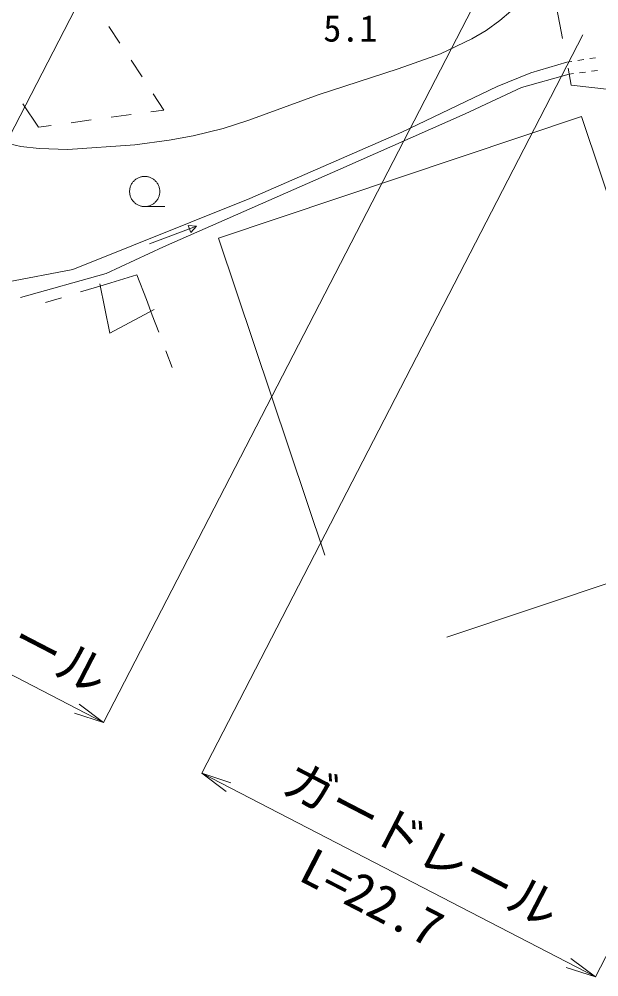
# Model space of a CAD drawing. Units: millimetres, scale not verified. Extents: x 40000 to 680000, y 20000 to 380000.
# Drawn here: x 106759 to 135584, y 248735 to 296305 of the extents above; entities that cross this region are included whole.
import ezdxf
from ezdxf.enums import TextEntityAlignment as Align

# ---------------------------------------------------------------- set-up
doc = ezdxf.new("R2010")
doc.units = ezdxf.units.MM
doc.header["$LTSCALE"] = 1000
doc.linetypes.add('CHAIN', pattern=[18.5, 12, -1.5, 3.5, -1.5])
for name, color, linetype, lineweight in [('M-BGD', 7, 'Continuous', 13), ('M-BMK', 2, 'CHAIN', 13), ('M-STR-HTXT', 7, 'Continuous', 13)]:
    doc.layers.add(name, color=color, linetype=linetype, lineweight=lineweight)
doc.styles.add('ＭＳ ゴシック', font='')
doc.styles.get('ＭＳ ゴシック').set_extended_font_data('MS Gothic')

msp = doc.modelspace()

# ---------------------------------------------------------------- linework, layer by layer
at = {"layer": 'M-BGD'}
for p, q in [((130665, 296233), (131203, 296696)), ((133494, 296819), (133772, 295345)), ((111225, 295941), (111774, 295105)), ((129974, 295744), (130665, 296233)), ((129275, 295326), (129974, 295744)), ((127718, 294589), (129275, 295326)), ((125613, 293831), (127718, 294589)), ((112324, 294270), (112874, 293435)), ((132206, 293643), (133995, 294166)), ((133995, 294166), (134240, 294204)), ((134536, 294251), (134832, 294297)), ((135129, 294343), (135425, 294390)), ((121635, 292540), (125613, 293831)), ((130530, 292962), (132206, 293643)), ((134107, 293572), (131732, 292906)), ((134050, 293871), (134209, 293029)), ((134107, 293572), (134322, 293601)), ((134619, 293641), (134917, 293680)), ((135214, 293720), (135512, 293760)), ((113424, 292599), (113956, 291790)), ((125795, 290688), (130530, 292962)), ((131732, 292906), (128930, 291596)), ((134209, 293029), (136115, 292804)), ((107717, 290939), (106938, 292100)), ((118182, 291282), (121635, 292540)), ((113956, 291790), (113314, 291703)), ((110341, 291297), (109350, 291162)), ((112323, 291567), (111332, 291432)), ((134718, 291467), (116680, 285430)), ((116909, 290872), (118182, 291282)), ((128930, 291596), (122750, 288877)), ((141829, 270222), (134718, 291467)), ((108359, 291027), (107717, 290939)), ((115412, 290506), (116909, 290872)), ((118229, 287400), (125795, 290688)), ((105519, 290294), (106837, 289984)), ((112517, 290059), (114217, 290287)), ((114217, 290287), (115412, 290506)), ((106837, 289984), (107761, 289872)), ((107761, 289872), (109182, 289835)), ((109182, 289835), (112517, 290059)), ((122750, 288877), (113931, 284990)), ((112471, 288275), (112444, 288247)), ((112499, 288302), (112471, 288275)), ((112529, 288328), (112499, 288302)), ((112560, 288352), (112529, 288328)), ((112593, 288374), (112560, 288352)), ((112626, 288394), (112593, 288374)), ((112661, 288413), (112626, 288394)), ((112696, 288430), (112661, 288413)), ((112732, 288445), (112696, 288430)), ((112769, 288458), (112732, 288445)), ((112807, 288469), (112769, 288458)), ((112845, 288478), (112807, 288469)), ((112884, 288486), (112845, 288478)), ((112923, 288491), (112884, 288486)), ((112962, 288494), (112923, 288491)), ((113001, 288495), (112962, 288494)), ((113040, 288494), (113001, 288495)), ((113079, 288491), (113040, 288494)), ((113118, 288486), (113079, 288491)), ((113157, 288478), (113118, 288486)), ((113195, 288469), (113157, 288478)), ((113233, 288458), (113195, 288469)), ((113270, 288445), (113233, 288458)), ((113306, 288430), (113270, 288445)), ((113342, 288413), (113306, 288430)), ((113376, 288394), (113342, 288413)), ((113410, 288374), (113376, 288394)), ((113442, 288352), (113410, 288374)), ((113473, 288328), (113442, 288352)), ((113503, 288302), (113473, 288328)), ((113531, 288275), (113503, 288302)), ((113558, 288247), (113531, 288275)), ((112255, 287823), (112252, 287784)), ((112260, 287862), (112255, 287823)), ((112267, 287901), (112260, 287862)), ((112277, 287939), (112267, 287901)), ((112288, 287977), (112277, 287939)), ((112301, 288014), (112288, 287977)), ((112316, 288050), (112301, 288014)), ((112333, 288085), (112316, 288050)), ((112352, 288120), (112333, 288085)), ((112372, 288153), (112352, 288120)), ((112394, 288186), (112372, 288153)), ((112418, 288217), (112394, 288186)), ((112444, 288247), (112418, 288217)), ((113584, 288217), (113558, 288247)), ((113608, 288186), (113584, 288217)), ((113630, 288153), (113608, 288186)), ((113651, 288120), (113630, 288153)), ((113669, 288085), (113651, 288120)), ((113686, 288050), (113669, 288085)), ((113701, 288014), (113686, 288050)), ((113714, 287977), (113701, 288014)), ((113725, 287939), (113714, 287977)), ((113735, 287901), (113725, 287939)), ((113742, 287862), (113735, 287901)), ((113747, 287823), (113742, 287862)), ((113750, 287784), (113747, 287823)), ((109431, 283877), (118229, 287400)), ((112252, 287784), (112251, 287745)), ((112251, 287745), (112252, 287706)), ((112252, 287706), (112255, 287666)), ((112255, 287666), (112260, 287628)), ((112260, 287628), (112267, 287589)), ((112267, 287589), (112277, 287551)), ((112277, 287551), (112288, 287513)), ((112288, 287513), (112301, 287476)), ((112301, 287476), (112316, 287440)), ((112316, 287440), (112333, 287404)), ((112333, 287404), (112352, 287370)), ((112352, 287370), (112372, 287336)), ((112372, 287336), (112394, 287304)), ((113608, 287304), (113630, 287336)), ((113630, 287336), (113651, 287370)), ((113651, 287370), (113669, 287404)), ((113669, 287404), (113686, 287440)), ((113686, 287440), (113701, 287476)), ((113701, 287476), (113714, 287513)), ((113714, 287513), (113725, 287551)), ((113725, 287551), (113735, 287589)), ((113735, 287589), (113742, 287628)), ((113742, 287628), (113747, 287666)), ((113747, 287666), (113750, 287706)), ((113751, 287745), (113750, 287784)), ((113750, 287706), (113751, 287745)), ((112394, 287304), (112418, 287273)), ((112418, 287273), (112444, 287243)), ((112444, 287243), (112471, 287215)), ((112471, 287215), (112499, 287187)), ((112499, 287187), (112529, 287162)), ((112529, 287162), (112560, 287138)), ((112560, 287138), (112593, 287116)), ((112593, 287116), (112626, 287095)), ((112626, 287095), (112661, 287077)), ((112661, 287077), (112696, 287060)), ((112696, 287060), (112732, 287045)), ((112732, 287045), (112769, 287032)), ((112769, 287032), (112807, 287020)), ((112807, 287020), (112845, 287011)), ((112845, 287011), (112884, 287004)), ((112884, 287004), (112923, 286999)), ((112923, 286999), (112962, 286996)), ((112962, 286996), (113001, 286995)), ((113001, 286995), (113040, 286996)), ((114001, 286995), (113001, 286995)), ((113040, 286996), (113079, 286999)), ((113079, 286999), (113118, 287004)), ((113118, 287004), (113157, 287011)), ((113157, 287011), (113195, 287020)), ((113195, 287020), (113233, 287032)), ((113233, 287032), (113270, 287045)), ((113270, 287045), (113306, 287060)), ((113306, 287060), (113342, 287077)), ((113342, 287077), (113376, 287095)), ((113376, 287095), (113410, 287116)), ((113410, 287116), (113442, 287138)), ((113442, 287138), (113473, 287162)), ((113473, 287162), (113503, 287187)), ((113503, 287187), (113531, 287215)), ((113531, 287215), (113558, 287243)), ((113558, 287243), (113584, 287273)), ((113584, 287273), (113608, 287304)), ((113241, 285143), (115584, 286016)), ((115298, 285709), (115167, 286061)), ((115167, 286061), (115584, 286016)), ((115584, 286016), (115298, 285709)), ((116680, 285430), (121953, 269676)), ((113931, 284990), (111079, 283670)), ((106129, 283233), (109431, 283877)), ((111079, 283670), (106828, 282481)), ((112614, 283606), (111315, 283213)), ((113084, 282372), (112614, 283606)), ((111315, 283213), (110598, 282995)), ((110768, 283162), (111265, 280712)), ((110598, 282995), (109816, 282758)), ((108859, 282468), (108076, 282231)), ((113379, 281597), (113084, 282372)), ((111265, 280712), (113478, 281875)), ((113697, 280764), (113379, 281597)), ((114370, 278996), (114053, 279829)), ((128033, 265603), (141829, 270222))]:
    msp.add_line(p, q, dxfattribs=at)
at = {"layer": 'M-BMK'}
msp.add_arc((210029, 457827), 170000, 242.65809, 260.14214, dxfattribs=at)
at = {"layer": 'M-STR-HTXT'}
for p, q in [((95389, 269411), (114987, 307345)), ((110961, 261366), (130433, 299058)), ((115842, 258845), (134787, 295518)), ((135410, 248735), (154338, 285373)), ((95389, 269411), (110961, 261366)), ((110961, 261366), (109743, 262277)), ((110961, 261366), (109513, 261833)), ((115842, 258845), (135410, 248735)), ((115842, 258845), (117060, 257934)), ((115842, 258845), (117289, 258378)), ((135410, 248735), (134193, 249646)), ((135410, 248735), (133963, 249201))]:
    msp.add_line(p, q, dxfattribs=at)

# ---------------------------------------------------------------- texts
at = {"layer": 'M-BGD', "style": 'ＭＳ ゴシック'}
msp.add_text('5.1', height=1320, dxfattribs=at).set_placement((121883, 294793), align=Align.BOTTOM_LEFT)
at = {"layer": 'M-STR-HTXT', "style": 'ＭＳ ゴシック'}
for s, p in [('ガードレール', (103683, 265620)), ('ガードレール', (126125, 254026)), ('L=22.7', (123637, 251369))]:
    msp.add_text(s, height=1833, rotation=332.678, dxfattribs=at).set_placement(p, align=Align.BOTTOM_CENTER)

doc.saveas('drawing.dxf')
